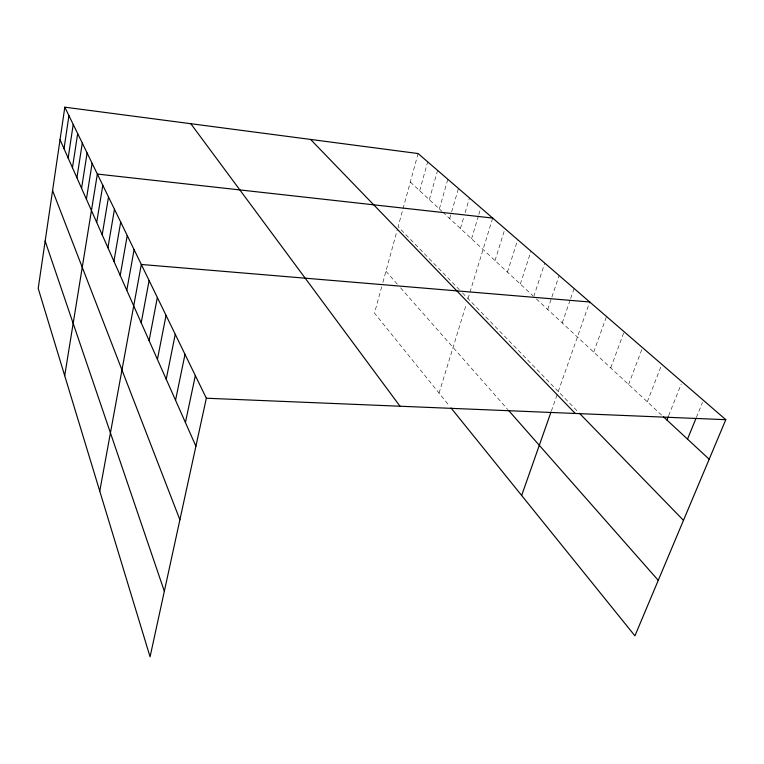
<?xml version="1.0" encoding="UTF-8"?>
<svg xmlns="http://www.w3.org/2000/svg" width="764" height="764" viewBox="0 0 764 764"><rect width="100%" height="100%" fill="white"/><g stroke="black" fill="none" stroke-linecap="round" stroke-linejoin="round"><path stroke-width="0.57" stroke-dasharray="3.82 2.86" d="M381.694 286.777L374.494 313.116L449.595 406.19M382.907 282.336L397.5 228.923M418.099 153.545L398.111 226.679L459.326 289.68M419.665 190.704L427.678 161.834M429.339 199.671L437.591 170.401M439.348 208.954L447.847 179.273M449.7 218.561L451.323 212.984M451.648 211.867L458.457 188.46M460.425 228.503L463.777 217.196M465.114 212.669L469.459 197.971M471.541 238.817L478.531 215.582M478.866 214.474L480.862 207.837M439.061 393.135L466.298 304.215M468.017 298.619L492.694 218.065M495.015 260.591L504.966 228.684M507.43 272.108L517.725 239.715M520.332 284.074L530.99 251.184M533.75 296.508L544.78 263.122M547.712 309.458L551.522 298.151M551.904 297.024L559.143 275.537M562.247 322.943L570.288 299.603M570.67 298.495L574.108 288.486M551.35 411.051L557.481 393.641M558.245 391.474L589.722 301.99M593.704 352.118L606.52 316.516M610.751 367.933L624.102 331.719M628.6 384.483L642.514 347.649M647.299 401.826L661.815 364.342M668.643 415.664L681.211 384.053M696.329 417.555L702.498 402.456M410.316 182.023L441.936 211.361M442.795 212.153L532.909 295.735M536.366 298.944L661.796 415.272M462.487 292.927L578.654 412.484M385.944 271.23L397.586 284.447M400.565 287.827L507.754 409.504"/><path stroke-width="1.15" d="M64.825 107.17L38.2 288.41L150.069 656.83L206.347 398.235L64.825 107.17L418.099 153.545L725.8 419.684L634.922 635.839L451.056 407.995M64.023 148.684L68.941 115.631M68.158 158.005L73.22 124.437M72.456 167.698L77.67 133.576M76.916 177.773L82.292 143.088M81.567 188.25L87.106 152.981M86.399 199.156L92.119 163.295M64.701 375.707L97.343 174.058L492.694 218.065M96.703 222.391L102.806 185.28M102.195 234.777L108.507 197.007M107.925 247.717L114.466 209.269M113.931 261.259L120.702 222.095M120.215 275.441L127.244 235.551M126.795 290.301L134.101 249.656M99.759 491.156L141.302 264.468L589.722 301.99M141.206 322.79L149.114 280.531M149.095 340.601L157.355 297.473M157.422 359.386L166.046 315.36M166.227 379.24L175.252 334.288M175.539 400.26L185.003 354.334M185.413 422.54L195.345 375.611M521.65 495.483L550.968 412.14M666.915 420.019L668.214 416.752M687.514 439.128L695.889 418.634M206.347 398.235L725.8 419.684M663.505 416.857L709.173 459.221M579.475 413.314L683.474 520.351M310.556 139.42L575.263 413.477M508.509 410.354L658.253 580.334M190.809 123.701L400.021 406.238M60.041 139.707L195.909 446.205M52.573 190.542L179.893 519.768M45.152 241.071L164.336 591.269"/></g></svg>
